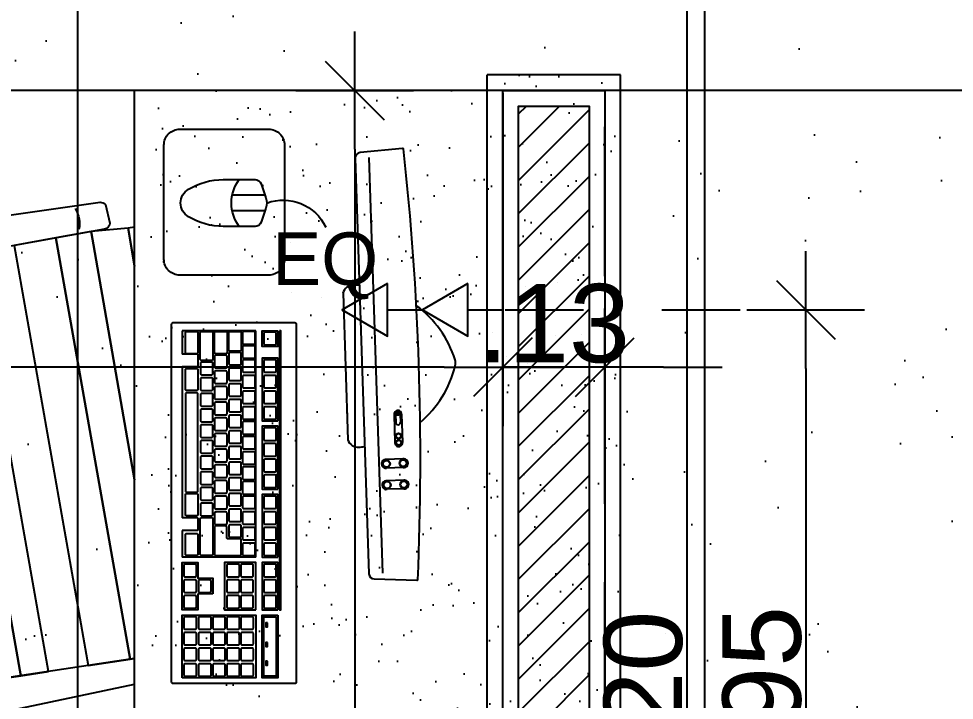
# Model space of a CAD drawing. Header units: millimetres. Extents: x 1974 to 2225, y 1614 to 1800.
# Drawn here: x 2037.635 to 2038.829, y 1627.431 to 1628.301 of the extents above; entities that cross this region are included whole.
import ezdxf
from ezdxf.enums import TextEntityAlignment as Align

# ---------------------------------------------------------------- set-up
doc = ezdxf.new("R2010")
doc.units = ezdxf.units.MM
doc.header["$LTSCALE"] = 0.03
doc.header["$PDMODE"] = 34
doc.linetypes.add('HIDDEN', pattern=[9.525, 6.35, -3.175])
for name, color, linetype in [('BANCADAS', 5, 'Continuous'), ('Construir Tijolos', 160, 'Continuous'), ('COTA', 250, 'Continuous'), ('COTA Pontos Elétricos', 250, 'Continuous'), ('Especificações', 3, 'Continuous'), ('Forro de Gesso', 3, 'Continuous'), ('Layout', 6, 'Continuous'), ('PL250', 250, 'Continuous'), ('PL251', 251, 'Continuous'), ('PL3', 3, 'Continuous'), ('PL5', 5, 'Continuous'), ('PL6', 6, 'Continuous'), ('Pontos Elétricos', 3, 'Continuous'), ('Projeção', 250, 'HIDDEN')]:
    doc.layers.add(name, color=color, linetype=linetype)
doc.styles.add('ARIAL', font='arial.ttf')
doc.styles.get("Standard").update_dxf_attribs({"font": 'arial.ttf'})
doc.dimstyles.new('TICK01', dxfattribs={"dimscale": 0, "dimtxt": 2, "dimasz": 1.5, "dimexe": 0.18, "dimexo": 0.06, "dimgap": 0.09, "dimtad": 1, "dimzin": 4, "dimdsep": 46, "dimtxsty": 'Standard', "dimblk": 'TICK1', "dimcen": 0.09, "dimclrd": 256, "dimclre": 256, "dimclrt": 4, "dimaunit": 1, "dimadec": 0, "dimazin": 0, "dimtfac": 1, "dimtix": 1, "dimtmove": 2, "dimatfit": 3, "dimldrblk": 'TICK1', "dimfxl": 1, "dimtolj": 1, "dimtzin": 12, "dimarcsym": 0})

# ---------------------------------------------------------------- blocks, each defined once
blk = doc.blocks.new('caeira cortada.02')
at = {"layer": 'Layout'}
for p, q in [((-0.0008, -0.0056), (0, 0)), ((0.5505, 0), (0.5493, -0.0085)), ((-0.0089, -0.0594), (-0.0008, -0.0056)), ((0.5493, -0.0085), (0.545, -0.0555)), ((0.545, -0.0555), (0.5369, -0.1004)), ((0.5369, -0.1004), (0.5273, -0.1539)), ((-0.0218, -0.1454), (-0.0165, -0.11)), ((-0.0259, -0.1725), (-0.0218, -0.1454)), ((-0.0295, -0.1965), (-0.0259, -0.1725)), ((0.5182, -0.2043), (0.5119, -0.2395)), ((0.5119, -0.2395), (0.507, -0.2665)), ((0.507, -0.2665), (0.5027, -0.2903))]:
    blk.add_line(p, q, dxfattribs=at)
at = {"layer": 'Layout', "color": 251}
for p, q in [((0.545, -0.0555), (0.2281, 0)), ((0.2281, 0), (0.545, -0.0555)), ((0.5008, 0), (0.5493, -0.0085)), ((0.5493, -0.0085), (0.5008, 0)), ((0.5369, -0.1004), (-0.0008, -0.0056)), ((-0.0008, -0.0056), (0.5369, -0.1004)), ((0.5273, -0.1539), (-0.0089, -0.0594)), ((-0.0165, -0.11), (0.5182, -0.2043)), ((0.5119, -0.2395), (-0.0218, -0.1454)), ((-0.0218, -0.1454), (0.5119, -0.2395)), ((0.507, -0.2665), (-0.0259, -0.1725)), ((-0.0259, -0.1725), (0.507, -0.2665)), ((0.5027, -0.2903), (-0.0295, -0.1965)), ((-0.0294, -0.1962), (0.5027, -0.2903)), ((0.4912, -0.3118), (-0.0263, -0.2206)), ((-0.0263, -0.2206), (0.4912, -0.3118)), ((0.4814, -0.3385), (-0.0218, -0.2498)), ((-0.0197, -0.2501), (0.4814, -0.3385)), ((0.4697, -0.3609), (-0.0239, -0.2739)), ((-0.02, -0.2746), (0.4658, -0.3603)), ((0.4613, -0.3854), (-0.0245, -0.2997)), ((-0.0186, -0.3008), (0.4554, -0.3844)), ((0.451, -0.4096), (-0.023, -0.326)), ((-0.0205, -0.3265), (0.4484, -0.4091)), ((0.4447, -0.4302), (-0.0242, -0.3475)), ((-0.0242, -0.3475), (0.4447, -0.4302)), ((-0.029, -0.3608), (0.4423, -0.4439)), ((0.4423, -0.4439), (-0.0266, -0.3612)), ((-0.0314, -0.3742), (0.4399, -0.4573)), ((0.4399, -0.4573), (-0.0314, -0.3742)), ((-0.0314, -0.3742), (0.4399, -0.4573)), ((0.4317, -0.477), (-0.0294, -0.3957)), ((0.4317, -0.477), (-0.0294, -0.3957))]:
    blk.add_line(p, q, dxfattribs=at)
at = {"layer": 'Layout', "color": 5}
for p, q in [((-0.0294, -0.3957), (-0.0324, -0.4131)), ((0.4317, -0.477), (-0.0294, -0.3957)), ((-0.0324, -0.4131), (0.4286, -0.4944)), ((0.4286, -0.4944), (0.4317, -0.477))]:
    blk.add_line(p, q, dxfattribs=at)
blk.add_lwpolyline([(0, 0), (-0.0326, -0.2177), (-0.0447, -0.2441), (-0.0747, -0.2388), (-0.0777, -0.2141), (-0.0327, 0)], dxfattribs=at)
blk.add_lwpolyline([(0.5011, -0.3406), (0.5311, -0.3459), (0.5424, -0.3238), (0.5824, -0.0441, 0.205362), (0.5797, -0.0372), (0.5558, -0.0316, 0.331039), (0.5481, -0.0383), (0.4988, -0.3117)], format="xyb", close=True, dxfattribs=at)
for points in [[(0.5745, -0.0761, 0.2105), (0.5475, -0.0712, -0.207409)], [(-0.0727, -0.2088, 0.419252), (-0.0364, -0.2163, -0.402201)], [(0.5395, -0.317, -0.419252), (0.5029, -0.3117, 0.402201)]]:
    blk.add_lwpolyline(points, format="xyb", dxfattribs=at)
for centre, radius, start, end in [((-0.0175, -0.2071), 0.0161, 137.615, 236.8985), ((-0.0143, -0.2337), 0.0178, 132.671, 244.8745), ((-0.0192, -0.2625), 0.0124, 92.6717, 247.3283), ((-0.018, -0.2879), 0.0135, 98.746, 241.254), ((0.4555, -0.279), 0.0485, 317.3867, 346.5341), ((-0.019, -0.3137), 0.0129, 87.7987, 252.2013), ((0.471, -0.3195), 0.0216, 298.7068, 20.8418), ((-0.0223, -0.337), 0.0107, 80, 260), ((0.4681, -0.3458), 0.0152, 275.9816, 28.8046), ((-0.0254, -0.3544), 0.00696, 80, 260), ((-0.0247, -0.3684), 0.00878, 119.2386, 220.7614), ((0.4635, -0.3728), 0.0128, 260, 80), ((-0.0092, -0.383), 0.0238, 158.3204, 212.3765), ((-0.0092, -0.383), 0.0238, 158.3204, 212.3765), ((0.4532, -0.397), 0.0128, 260, 80), ((0.4447, -0.4193), 0.0108, 270.1541, 69.8459), ((0.44, -0.4364), 0.00781, 286.9826, 53.0174), ((0.4381, -0.4501), 0.00745, 284.139, 55.861), ((0.4192, -0.4602), 0.0209, 306.5409, 8.0396), ((0.4192, -0.4602), 0.0209, 306.5409, 8.0396)]:
    blk.add_arc(centre, radius, start, end, dxfattribs=at)
blk = doc.blocks.new('TV DE PLASMA 29PL')
at = {"layer": 'PL250'}
for p, q in [((0.1413, 0.2032), (-0.1307, 0.2032)), ((0.3901, 0.1474), (-0.3795, 0.1474)), ((-0.2245, 0.1025), (-0.2245, 0.1335)), ((-0.2085, 0.1025), (-0.2085, 0.1335)), ((-0.1852, 0.1025), (-0.1852, 0.1335)), ((-0.1692, 0.1025), (-0.1692, 0.1335)), ((-0.0866, 0.1163), (-0.1388, 0.1163)), ((-0.0866, 0.1135), (-0.1016, 0.1135)), ((-0.0866, 0.1051), (-0.1016, 0.1051)), ((-0.0866, 0.1135), (-0.0866, 0.1051)), ((-0.0866, 0.1023), (-0.1388, 0.1023))]:
    blk.add_line(p, q, dxfattribs=at)
for centre, radius in [((-0.2165, 0.1335), 0.00673), ((-0.2165, 0.1335), 0.00623), ((-0.1772, 0.1335), 0.00673), ((-0.1772, 0.1335), 0.00623), ((-0.2165, 0.1025), 0.00673), ((-0.2165, 0.1025), 0.00623), ((-0.1772, 0.1025), 0.00673), ((-0.1772, 0.1025), 0.00623), ((-0.1388, 0.1093), 0.00498), ((-0.1388, 0.1093), 0.00448), ((-0.1265, 0.1093), 0.00498), ((-0.1265, 0.1093), 0.00448), ((-0.0866, 0.1093), 0.00162)]:
    blk.add_circle(centre, radius, dxfattribs=at)
for centre, radius, start, end in [((-0.1248, 0.1841), 0.02, 107.0959, 181.9473), ((0.1354, 0.1841), 0.02, 358.0527, 72.9041), ((0.0523, 0.1901), 0.1971, 181.9473, 185.1513), ((-0.0417, 0.1901), 0.1971, 354.8487, 358.0527), ((-0.2165, 0.1345), 0.00807, 352.6021, 187.3979), ((-0.1772, 0.1345), 0.00807, 352.6021, 187.3979), ((-0.1391, 0.1093), 0.00701, 87.5804, 272.4196), ((-0.1018, 0.1093), 0.00424, 87.5804, 272.4196), ((-0.0863, 0.1093), 0.00701, 267.5804, 92.4196), ((-0.0864, 0.1093), 0.00424, 267.5804, 92.4196), ((-0.2165, 0.1014), 0.00807, 172.6021, 7.3979), ((-0.1772, 0.1014), 0.00807, 172.6021, 7.3979), ((0.0523, 0.1901), 0.1971, 218.1188, 254.6284), ((-0.0417, 0.1901), 0.1971, 285.3716, 321.8812), ((0.0053, 0.0193), 0.02, 254.6284, 285.3716)]:
    blk.add_arc(centre, radius, start, end, dxfattribs=at)
at = {"layer": 'PL5'}
blk.add_lwpolyline([(0.4, 0.163, 0.395059), (0.3901, 0.1724), (-0.3795, 0.1724, 0.395059), (-0.3894, 0.163), (-0.3946, 0.0843, 0.255546), (-0.3938, 0.0825, 0.038223), (0.4044, 0.0825, 0.255546), (0.4052, 0.0843)], format="xyb", close=True, dxfattribs=at)
blk = doc.blocks.new('Teclado')
at = {"layer": 'PL250'}
blk.add_lwpolyline([(-0.23, 0.158), (-0.23, 0.002, 0.414214), (-0.228, 0), (0.228, 0, 0.414214), (0.23, 0.002), (0.23, 0.158, 0.414214), (0.228, 0.16), (-0.228, 0.16, 0.414214)], format="xyb", close=True, dxfattribs=at)
at = {"layer": 'PL251'}
for p, q in [((-0.22, 0.108), (-0.22, 0.0141)), ((0.069, 0.108), (-0.22, 0.108)), ((0.069, 0.108), (0.069, 0.0141)), ((0.098, 0.0494), (0.098, 0.0363)), ((0.116, 0.0532), (0.116, 0.034)), ((-0.19, 0.0341), (-0.19, 0.0141)), ((-0.19, 0.0341), (-0.174, 0.0341)), ((-0.174, 0.0341), (-0.174, 0.0141)), ((0.019, 0.0341), (0.019, 0.0141)), ((0.019, 0.0341), (0.035, 0.0341)), ((0.035, 0.0341), (0.035, 0.0141)), ((-0.22, 0.0141), (-0.19, 0.0141)), ((-0.174, 0.0141), (0.019, 0.0141)), ((0.035, 0.0141), (0.069, 0.0141))]:
    blk.add_line(p, q, dxfattribs=at)
for points in [[(-0.22, 0.138), (0.136, 0.138), (0.136, 0.14), (-0.22, 0.14)], [(-0.22, 0.136), (-0.2, 0.136), (-0.2, 0.116), (-0.22, 0.116)], [(-0.105, 0.136), (-0.185, 0.136), (-0.185, 0.116), (-0.105, 0.116)], [(-0.018, 0.136), (-0.098, 0.136), (-0.098, 0.116), (-0.018, 0.116)], [(0.069, 0.136), (-0.011, 0.136), (-0.011, 0.116), (0.069, 0.116)], [(0.136, 0.136), (0.076, 0.136), (0.076, 0.116), (0.136, 0.116)], [(0.143, 0.136), (0.223, 0.136), (0.223, 0.116), (0.143, 0.116)], [(0.145, 0.134), (0.221, 0.134), (0.221, 0.118), (0.145, 0.118)], [(0.1529, 0.1227), (0.1529, 0.1207), (0.1579, 0.1207), (0.1579, 0.1227)], [(0.1779, 0.1227), (0.1779, 0.1207), (0.1829, 0.1207), (0.1829, 0.1227)], [(0.2018, 0.1227), (0.2018, 0.1207), (0.2068, 0.1207), (0.2068, 0.1227)], [(0.136, 0.108), (0.076, 0.108), (0.076, 0.068), (0.136, 0.068)], [(0.223, 0.0141), (0.143, 0.0141), (0.143, 0.108), (0.223, 0.108)]]:
    blk.add_lwpolyline(points, close=True, dxfattribs=at)
for points in [[(-0.202, 0.1325, 0.414214), (-0.2035, 0.134), (-0.2165, 0.134, 0.414214), (-0.218, 0.1325), (-0.218, 0.1195, 0.414214), (-0.2165, 0.118), (-0.2035, 0.118, 0.414214), (-0.202, 0.1195)], [(-0.167, 0.1325, 0.414214), (-0.1685, 0.134), (-0.1815, 0.134, 0.414214), (-0.183, 0.1325), (-0.183, 0.1195, 0.414214), (-0.1815, 0.118), (-0.1685, 0.118, 0.414214), (-0.167, 0.1195)], [(-0.147, 0.1325, 0.414214), (-0.1485, 0.134), (-0.1615, 0.134, 0.414214), (-0.163, 0.1325), (-0.163, 0.1195, 0.414214), (-0.1615, 0.118), (-0.1485, 0.118, 0.414214), (-0.147, 0.1195)], [(-0.127, 0.1325, 0.414214), (-0.1285, 0.134), (-0.1415, 0.134, 0.414214), (-0.143, 0.1325), (-0.143, 0.1195, 0.414214), (-0.1415, 0.118), (-0.1285, 0.118, 0.414214), (-0.127, 0.1195)], [(-0.107, 0.1325, 0.414214), (-0.1085, 0.134), (-0.1215, 0.134, 0.414214), (-0.123, 0.1325), (-0.123, 0.1195, 0.414214), (-0.1215, 0.118), (-0.1085, 0.118, 0.414214), (-0.107, 0.1195)], [(-0.0799, 0.1325, 0.414214), (-0.0814, 0.134), (-0.0944, 0.134, 0.414214), (-0.0959, 0.1325), (-0.0959, 0.1195, 0.414214), (-0.0944, 0.118), (-0.0814, 0.118, 0.414214), (-0.0799, 0.1195)], [(-0.0599, 0.1325, 0.414214), (-0.0614, 0.134), (-0.0744, 0.134, 0.414214), (-0.0759, 0.1325), (-0.0759, 0.1195, 0.414214), (-0.0744, 0.118), (-0.0614, 0.118, 0.414214), (-0.0599, 0.1195)], [(-0.0399, 0.1325, 0.414214), (-0.0414, 0.134), (-0.0544, 0.134, 0.414214), (-0.0559, 0.1325), (-0.0559, 0.1195, 0.414214), (-0.0544, 0.118), (-0.0414, 0.118, 0.414214), (-0.0399, 0.1195)], [(-0.0199, 0.1325, 0.414214), (-0.0214, 0.134), (-0.0344, 0.134, 0.414214), (-0.0359, 0.1325), (-0.0359, 0.1195, 0.414214), (-0.0344, 0.118), (-0.0214, 0.118, 0.414214), (-0.0199, 0.1195)], [(0.007, 0.1325, 0.414214), (0.0055, 0.134), (-0.0075, 0.134, 0.414214), (-0.009, 0.1325), (-0.009, 0.1195, 0.414214), (-0.0075, 0.118), (0.0055, 0.118, 0.414214), (0.007, 0.1195)], [(0.027, 0.1325, 0.414214), (0.0255, 0.134), (0.0125, 0.134, 0.414214), (0.011, 0.1325), (0.011, 0.1195, 0.414214), (0.0125, 0.118), (0.0255, 0.118, 0.414214), (0.027, 0.1195)], [(0.047, 0.1325, 0.414214), (0.0455, 0.134), (0.0325, 0.134, 0.414214), (0.031, 0.1325), (0.031, 0.1195, 0.414214), (0.0325, 0.118), (0.0455, 0.118, 0.414214), (0.047, 0.1195)], [(0.067, 0.1325, 0.414214), (0.0655, 0.134), (0.0525, 0.134, 0.414214), (0.051, 0.1325), (0.051, 0.1195, 0.414214), (0.0525, 0.118), (0.0655, 0.118, 0.414214), (0.067, 0.1195)], [(0.094, 0.1325, 0.414214), (0.0925, 0.134), (0.0795, 0.134, 0.414214), (0.078, 0.1325), (0.078, 0.1195, 0.414214), (0.0795, 0.118), (0.0925, 0.118, 0.414214), (0.094, 0.1195)], [(0.114, 0.1325, 0.414214), (0.1125, 0.134), (0.0995, 0.134, 0.414214), (0.098, 0.1325), (0.098, 0.1195, 0.414214), (0.0995, 0.118), (0.1125, 0.118, 0.414214), (0.114, 0.1195)], [(0.134, 0.1325, 0.414214), (0.1325, 0.134), (0.1195, 0.134, 0.414214), (0.118, 0.1325), (0.118, 0.1195, 0.414214), (0.1195, 0.118), (0.1325, 0.118, 0.414214), (0.134, 0.1195)], [(-0.2029, 0.1055, 0.414214), (-0.2044, 0.107), (-0.2174, 0.107, 0.414214), (-0.2189, 0.1055), (-0.2189, 0.0925, 0.414214), (-0.2174, 0.091), (-0.2044, 0.091, 0.414214), (-0.2029, 0.0925)], [(-0.1848, 0.1055, 0.414214), (-0.1863, 0.107), (-0.1993, 0.107, 0.414214), (-0.2008, 0.1055), (-0.2008, 0.0925, 0.414214), (-0.1993, 0.091), (-0.1863, 0.091, 0.414214), (-0.1848, 0.0925)], [(-0.167, 0.1055, 0.414214), (-0.1685, 0.107), (-0.1815, 0.107, 0.414214), (-0.183, 0.1055), (-0.183, 0.0925, 0.414214), (-0.1815, 0.091), (-0.1685, 0.091, 0.414214), (-0.167, 0.0925)], [(-0.147, 0.1055, 0.414214), (-0.1485, 0.107), (-0.1615, 0.107, 0.414214), (-0.163, 0.1055), (-0.163, 0.0925, 0.414214), (-0.1615, 0.091), (-0.1485, 0.091, 0.414214), (-0.147, 0.0925)], [(-0.127, 0.1055, 0.414214), (-0.1285, 0.107), (-0.1415, 0.107, 0.414214), (-0.143, 0.1055), (-0.143, 0.0925, 0.414214), (-0.1415, 0.091), (-0.1285, 0.091, 0.414214), (-0.127, 0.0925)], [(-0.107, 0.1055, 0.414214), (-0.1085, 0.107), (-0.1215, 0.107, 0.414214), (-0.123, 0.1055), (-0.123, 0.0925, 0.414214), (-0.1215, 0.091), (-0.1085, 0.091, 0.414214), (-0.107, 0.0925)], [(-0.0881, 0.1055, 0.414214), (-0.0896, 0.107), (-0.1026, 0.107, 0.414214), (-0.1041, 0.1055), (-0.1041, 0.0925, 0.414214), (-0.1026, 0.091), (-0.0896, 0.091, 0.414214), (-0.0881, 0.0925)], [(-0.0692, 0.1055, 0.414214), (-0.0707, 0.107), (-0.0837, 0.107, 0.414214), (-0.0852, 0.1055), (-0.0852, 0.0925, 0.414214), (-0.0837, 0.091), (-0.0707, 0.091, 0.414214), (-0.0692, 0.0925)], [(-0.0496, 0.1055, 0.414214), (-0.0511, 0.107), (-0.0641, 0.107, 0.414214), (-0.0656, 0.1055), (-0.0656, 0.0925, 0.414214), (-0.0641, 0.091), (-0.0511, 0.091, 0.414214), (-0.0496, 0.0925)], [(-0.0303, 0.1055, 0.414214), (-0.0318, 0.107), (-0.0448, 0.107, 0.414214), (-0.0463, 0.1055), (-0.0463, 0.0925, 0.414214), (-0.0448, 0.091), (-0.0318, 0.091, 0.414214), (-0.0303, 0.0925)], [(-0.0114, 0.1055, 0.414214), (-0.0129, 0.107), (-0.0259, 0.107, 0.414214), (-0.0274, 0.1055), (-0.0274, 0.0925, 0.414214), (-0.0259, 0.091), (-0.0129, 0.091, 0.414214), (-0.0114, 0.0925)], [(0.007, 0.1055, 0.414214), (0.0055, 0.107), (-0.0075, 0.107, 0.414214), (-0.009, 0.1055), (-0.009, 0.0925, 0.414214), (-0.0075, 0.091), (0.0055, 0.091, 0.414214), (0.007, 0.0925)], [(0.027, 0.1055, 0.414214), (0.0255, 0.107), (0.0125, 0.107, 0.414214), (0.011, 0.1055), (0.011, 0.0925, 0.414214), (0.0125, 0.091), (0.0255, 0.091, 0.414214), (0.027, 0.0925)], [(0.047, 0.1055, 0.414214), (0.0455, 0.107), (0.0325, 0.107, 0.414214), (0.031, 0.1055), (0.031, 0.0925, 0.414214), (0.0325, 0.091), (0.0455, 0.091, 0.414214), (0.047, 0.0925)], [(0.067, 0.1055, 0.414214), (0.0655, 0.107), (0.0525, 0.107, 0.414214), (0.051, 0.1055), (0.051, 0.0925, 0.414214), (0.0525, 0.091), (0.0655, 0.091, 0.414214), (0.067, 0.0925)], [(0.094, 0.1032, 0.414214), (0.0925, 0.1047), (0.0795, 0.1047, 0.414214), (0.078, 0.1032), (0.078, 0.0902, 0.414214), (0.0795, 0.0887), (0.0925, 0.0887, 0.414214), (0.094, 0.0902)], [(0.114, 0.1032, 0.414214), (0.1125, 0.1047), (0.0995, 0.1047, 0.414214), (0.098, 0.1032), (0.098, 0.0902, 0.414214), (0.0995, 0.0887), (0.1125, 0.0887, 0.414214), (0.114, 0.0902)], [(0.134, 0.1032, 0.414214), (0.1325, 0.1047), (0.1195, 0.1047, 0.414214), (0.118, 0.1032), (0.118, 0.0902, 0.414214), (0.1195, 0.0887), (0.1325, 0.0887, 0.414214), (0.134, 0.0902)], [(0.161, 0.1033, 0.414214), (0.1595, 0.1048), (0.1465, 0.1048, 0.414214), (0.145, 0.1033), (0.145, 0.0903, 0.414214), (0.1465, 0.0888), (0.1595, 0.0888, 0.414214), (0.161, 0.0903)], [(0.181, 0.1033, 0.414214), (0.1795, 0.1048), (0.1665, 0.1048, 0.414214), (0.165, 0.1033), (0.165, 0.0903, 0.414214), (0.1665, 0.0888), (0.1795, 0.0888, 0.414214), (0.181, 0.0903)], [(0.201, 0.1033, 0.414214), (0.1995, 0.1048), (0.1865, 0.1048, 0.414214), (0.185, 0.1033), (0.185, 0.0903, 0.414214), (0.1865, 0.0888), (0.1995, 0.0888, 0.414214), (0.201, 0.0903)], [(0.221, 0.1033, 0.414214), (0.2195, 0.1048), (0.2065, 0.1048, 0.414214), (0.205, 0.1033), (0.205, 0.0903, 0.414214), (0.2065, 0.0888), (0.2195, 0.0888, 0.414214), (0.221, 0.0903)], [(-0.2175, 0.0894), (-0.1955, 0.0894, -0.414214), (-0.194, 0.0879), (-0.194, 0.0748, -0.414214), (-0.1955, 0.0733), (-0.2175, 0.0733, -0.414214), (-0.219, 0.0748), (-0.219, 0.0879, -0.414214)], [(-0.1764, 0.0878, 0.414214), (-0.1779, 0.0893), (-0.1909, 0.0893, 0.414214), (-0.1924, 0.0878), (-0.1924, 0.0748, 0.414214), (-0.1909, 0.0733), (-0.1779, 0.0733, 0.414214), (-0.1764, 0.0748)], [(-0.1564, 0.0878, 0.414214), (-0.1579, 0.0893), (-0.1709, 0.0893, 0.414214), (-0.1724, 0.0878), (-0.1724, 0.0748, 0.414214), (-0.1709, 0.0733), (-0.1579, 0.0733, 0.414214), (-0.1564, 0.0748)], [(-0.1364, 0.0878, 0.414214), (-0.1379, 0.0893), (-0.1509, 0.0893, 0.414214), (-0.1524, 0.0878), (-0.1524, 0.0748, 0.414214), (-0.1509, 0.0733), (-0.1379, 0.0733, 0.414214), (-0.1364, 0.0748)], [(-0.1164, 0.0878, 0.414214), (-0.1179, 0.0893), (-0.1309, 0.0893, 0.414214), (-0.1324, 0.0878), (-0.1324, 0.0748, 0.414214), (-0.1309, 0.0733), (-0.1179, 0.0733, 0.414214), (-0.1164, 0.0748)], [(-0.0964, 0.0878, 0.414214), (-0.0979, 0.0893), (-0.1109, 0.0893, 0.414214), (-0.1124, 0.0878), (-0.1124, 0.0748, 0.414214), (-0.1109, 0.0733), (-0.0979, 0.0733, 0.414214), (-0.0964, 0.0748)], [(-0.0764, 0.0878, 0.414214), (-0.0779, 0.0893), (-0.0909, 0.0893, 0.414214), (-0.0924, 0.0878), (-0.0924, 0.0748, 0.414214), (-0.0909, 0.0733), (-0.0779, 0.0733, 0.414214), (-0.0764, 0.0748)], [(-0.0564, 0.0878, 0.414214), (-0.0579, 0.0893), (-0.0709, 0.0893, 0.414214), (-0.0724, 0.0878), (-0.0724, 0.0748, 0.414214), (-0.0709, 0.0733), (-0.0579, 0.0733, 0.414214), (-0.0564, 0.0748)], [(-0.0364, 0.0878, 0.414214), (-0.0379, 0.0893), (-0.0509, 0.0893, 0.414214), (-0.0524, 0.0878), (-0.0524, 0.0748, 0.414214), (-0.0509, 0.0733), (-0.0379, 0.0733, 0.414214), (-0.0364, 0.0748)], [(-0.0164, 0.0878, 0.414214), (-0.0179, 0.0893), (-0.0309, 0.0893, 0.414214), (-0.0324, 0.0878), (-0.0324, 0.0748, 0.414214), (-0.0309, 0.0733), (-0.0179, 0.0733, 0.414214), (-0.0164, 0.0748)], [(0.0036, 0.0878, 0.414214), (0.0021, 0.0893), (-0.0109, 0.0893, 0.414214), (-0.0124, 0.0878), (-0.0124, 0.0748, 0.414214), (-0.0109, 0.0733), (0.0021, 0.0733, 0.414214), (0.0036, 0.0748)], [(0.0236, 0.0878, 0.414214), (0.0221, 0.0893), (0.0091, 0.0893, 0.414214), (0.0076, 0.0878), (0.0076, 0.0748, 0.414214), (0.0091, 0.0733), (0.0221, 0.0733, 0.414214), (0.0236, 0.0748)], [(0.0436, 0.0878, 0.414214), (0.0421, 0.0893), (0.0291, 0.0893, 0.414214), (0.0276, 0.0878), (0.0276, 0.0748, 0.414214), (0.0291, 0.0733), (0.0421, 0.0733, 0.414214), (0.0436, 0.0748)], [(0.0306, 0.0552), (0.0655, 0.0552, 0.414214), (0.067, 0.0567), (0.067, 0.0878, 0.414214), (0.0655, 0.0893), (0.047, 0.0893, 0.414214), (0.0455, 0.0878), (0.0455, 0.0723, -0.414214), (0.044, 0.0708), (0.0306, 0.0708, 0.414214), (0.0291, 0.0693), (0.0291, 0.0567, 0.414214)], [(0.094, 0.0855, 0.414214), (0.0925, 0.087), (0.0795, 0.087, 0.414214), (0.078, 0.0855), (0.078, 0.0725, 0.414214), (0.0795, 0.071), (0.0925, 0.071, 0.414214), (0.094, 0.0725)], [(0.114, 0.0855, 0.414214), (0.1125, 0.087), (0.0995, 0.087, 0.414214), (0.098, 0.0855), (0.098, 0.0725, 0.414214), (0.0995, 0.071), (0.1125, 0.071, 0.414214), (0.114, 0.0725)], [(0.134, 0.0855, 0.414214), (0.1325, 0.087), (0.1195, 0.087, 0.414214), (0.118, 0.0855), (0.118, 0.0725, 0.414214), (0.1195, 0.071), (0.1325, 0.071, 0.414214), (0.134, 0.0725)], [(0.161, 0.0856, 0.414214), (0.1595, 0.0871), (0.1465, 0.0871, 0.414214), (0.145, 0.0856), (0.145, 0.0726, 0.414214), (0.1465, 0.0711), (0.1595, 0.0711, 0.414214), (0.161, 0.0726)], [(0.181, 0.0856, 0.414214), (0.1795, 0.0871), (0.1665, 0.0871, 0.414214), (0.165, 0.0856), (0.165, 0.0726, 0.414214), (0.1665, 0.0711), (0.1795, 0.0711, 0.414214), (0.181, 0.0726)], [(0.201, 0.0856, 0.414214), (0.1995, 0.0871), (0.1865, 0.0871, 0.414214), (0.185, 0.0856), (0.185, 0.0726, 0.414214), (0.1865, 0.0711), (0.1995, 0.0711, 0.414214), (0.201, 0.0726)], [(0.221, 0.0856, 0.414214), (0.2195, 0.0871), (0.2065, 0.0871, 0.414214), (0.205, 0.0856), (0.205, 0.0726, 0.414214), (0.2065, 0.0711), (0.2195, 0.0711, 0.414214), (0.221, 0.0726)], [(-0.219, 0.0567), (-0.219, 0.0698, -0.414214), (-0.2175, 0.0713), (-0.1922, 0.0713, -0.414214), (-0.1907, 0.0698), (-0.1907, 0.0567, -0.414214), (-0.1922, 0.0552), (-0.2175, 0.0552, -0.414214)], [(-0.1727, 0.0697, 0.414214), (-0.1742, 0.0712), (-0.1872, 0.0712, 0.414214), (-0.1887, 0.0697), (-0.1887, 0.0567, 0.414214), (-0.1872, 0.0552), (-0.1742, 0.0552, 0.414214), (-0.1727, 0.0567)], [(-0.1527, 0.0697, 0.414214), (-0.1542, 0.0712), (-0.1672, 0.0712, 0.414214), (-0.1687, 0.0697), (-0.1687, 0.0567, 0.414214), (-0.1672, 0.0552), (-0.1542, 0.0552, 0.414214), (-0.1527, 0.0567)], [(-0.1327, 0.0697, 0.414214), (-0.1342, 0.0712), (-0.1472, 0.0712, 0.414214), (-0.1487, 0.0697), (-0.1487, 0.0567, 0.414214), (-0.1472, 0.0552), (-0.1342, 0.0552, 0.414214), (-0.1327, 0.0567)], [(-0.1127, 0.0697, 0.414214), (-0.1142, 0.0712), (-0.1272, 0.0712, 0.414214), (-0.1287, 0.0697), (-0.1287, 0.0567, 0.414214), (-0.1272, 0.0552), (-0.1142, 0.0552, 0.414214), (-0.1127, 0.0567)], [(-0.0927, 0.0697, 0.414214), (-0.0942, 0.0712), (-0.1072, 0.0712, 0.414214), (-0.1087, 0.0697), (-0.1087, 0.0567, 0.414214), (-0.1072, 0.0552), (-0.0942, 0.0552, 0.414214), (-0.0927, 0.0567)], [(-0.0727, 0.0697, 0.414214), (-0.0742, 0.0712), (-0.0872, 0.0712, 0.414214), (-0.0887, 0.0697), (-0.0887, 0.0567, 0.414214), (-0.0872, 0.0552), (-0.0742, 0.0552, 0.414214), (-0.0727, 0.0567)], [(-0.0527, 0.0697, 0.414214), (-0.0542, 0.0712), (-0.0672, 0.0712, 0.414214), (-0.0687, 0.0697), (-0.0687, 0.0567, 0.414214), (-0.0672, 0.0552), (-0.0542, 0.0552, 0.414214), (-0.0527, 0.0567)], [(-0.0327, 0.0697, 0.414214), (-0.0342, 0.0712), (-0.0472, 0.0712, 0.414214), (-0.0487, 0.0697), (-0.0487, 0.0567, 0.414214), (-0.0472, 0.0552), (-0.0342, 0.0552, 0.414214), (-0.0327, 0.0567)], [(-0.0127, 0.0697, 0.414214), (-0.0142, 0.0712), (-0.0272, 0.0712, 0.414214), (-0.0287, 0.0697), (-0.0287, 0.0567, 0.414214), (-0.0272, 0.0552), (-0.0142, 0.0552, 0.414214), (-0.0127, 0.0567)], [(0.0073, 0.0697, 0.414214), (0.0058, 0.0712), (-0.0072, 0.0712, 0.414214), (-0.0087, 0.0697), (-0.0087, 0.0567, 0.414214), (-0.0072, 0.0552), (0.0058, 0.0552, 0.414214), (0.0073, 0.0567)], [(0.0273, 0.0697, 0.414214), (0.0258, 0.0712), (0.0128, 0.0712, 0.414214), (0.0113, 0.0697), (0.0113, 0.0567, 0.414214), (0.0128, 0.0552), (0.0258, 0.0552, 0.414214), (0.0273, 0.0567)], [(0.161, 0.0674, 0.414214), (0.1595, 0.0689), (0.1465, 0.0689, 0.414214), (0.145, 0.0674), (0.145, 0.0544, 0.414214), (0.1465, 0.0529), (0.1595, 0.0529, 0.414214), (0.161, 0.0544)], [(0.181, 0.0674, 0.414214), (0.1795, 0.0689), (0.1665, 0.0689, 0.414214), (0.165, 0.0674), (0.165, 0.0544, 0.414214), (0.1665, 0.0529), (0.1795, 0.0529, 0.414214), (0.181, 0.0544)], [(0.201, 0.0674, 0.414214), (0.1995, 0.0689), (0.1865, 0.0689, 0.414214), (0.185, 0.0674), (0.185, 0.0544, 0.414214), (0.1865, 0.0529), (0.1995, 0.0529, 0.414214), (0.201, 0.0544)], [(0.221, 0.0674, 0.414214), (0.2195, 0.0689), (0.2065, 0.0689, 0.414214), (0.205, 0.0674), (0.205, 0.0544, 0.414214), (0.2065, 0.0529), (0.2195, 0.0529, 0.414214), (0.221, 0.0544)], [(-0.219, 0.0386), (-0.219, 0.0517, -0.414214), (-0.2175, 0.0532), (-0.1834, 0.0532, -0.414214), (-0.1819, 0.0517), (-0.1819, 0.0386, -0.414214), (-0.1834, 0.0371), (-0.2175, 0.0371, -0.414214)], [(-0.1639, 0.0517, 0.414214), (-0.1654, 0.0532), (-0.1784, 0.0532, 0.414214), (-0.1799, 0.0517), (-0.1799, 0.0387, 0.414214), (-0.1784, 0.0372), (-0.1654, 0.0372, 0.414214), (-0.1639, 0.0387)], [(-0.1439, 0.0517, 0.414214), (-0.1454, 0.0532), (-0.1584, 0.0532, 0.414214), (-0.1599, 0.0517), (-0.1599, 0.0387, 0.414214), (-0.1584, 0.0372), (-0.1454, 0.0372, 0.414214), (-0.1439, 0.0387)], [(-0.1239, 0.0517, 0.414214), (-0.1254, 0.0532), (-0.1384, 0.0532, 0.414214), (-0.1399, 0.0517), (-0.1399, 0.0387, 0.414214), (-0.1384, 0.0372), (-0.1254, 0.0372, 0.414214), (-0.1239, 0.0387)], [(-0.1039, 0.0517, 0.414214), (-0.1054, 0.0532), (-0.1184, 0.0532, 0.414214), (-0.1199, 0.0517), (-0.1199, 0.0387, 0.414214), (-0.1184, 0.0372), (-0.1054, 0.0372, 0.414214), (-0.1039, 0.0387)], [(-0.0839, 0.0517, 0.414214), (-0.0854, 0.0532), (-0.0984, 0.0532, 0.414214), (-0.0999, 0.0517), (-0.0999, 0.0387, 0.414214), (-0.0984, 0.0372), (-0.0854, 0.0372, 0.414214), (-0.0839, 0.0387)], [(-0.0639, 0.0517, 0.414214), (-0.0654, 0.0532), (-0.0784, 0.0532, 0.414214), (-0.0799, 0.0517), (-0.0799, 0.0387, 0.414214), (-0.0784, 0.0372), (-0.0654, 0.0372, 0.414214), (-0.0639, 0.0387)], [(-0.0439, 0.0517, 0.414214), (-0.0454, 0.0532), (-0.0584, 0.0532, 0.414214), (-0.0599, 0.0517), (-0.0599, 0.0387, 0.414214), (-0.0584, 0.0372), (-0.0454, 0.0372, 0.414214), (-0.0439, 0.0387)], [(-0.0239, 0.0517, 0.414214), (-0.0254, 0.0532), (-0.0384, 0.0532, 0.414214), (-0.0399, 0.0517), (-0.0399, 0.0387, 0.414214), (-0.0384, 0.0372), (-0.0254, 0.0372, 0.414214), (-0.0239, 0.0387)], [(-0.0039, 0.0517, 0.414214), (-0.0054, 0.0532), (-0.0184, 0.0532, 0.414214), (-0.0199, 0.0517), (-0.0199, 0.0387, 0.414214), (-0.0184, 0.0372), (-0.0054, 0.0372, 0.414214), (-0.0039, 0.0387)], [(0.0161, 0.0517, 0.414214), (0.0146, 0.0532), (0.0016, 0.0532, 0.414214), (0.0001, 0.0517), (0.0001, 0.0387, 0.414214), (0.0016, 0.0372), (0.0146, 0.0372, 0.414214), (0.0161, 0.0387)], [(0.0185, 0.0517, -0.414214), (0.02, 0.0532), (0.0655, 0.0532, -0.414214), (0.067, 0.0517), (0.067, 0.0386, -0.414214), (0.0655, 0.0371), (0.02, 0.0371, -0.414214), (0.0185, 0.0386)], [(0.114, 0.0493, 0.414214), (0.1125, 0.0508), (0.0995, 0.0508, 0.414214), (0.098, 0.0493), (0.098, 0.0363, 0.414214), (0.0995, 0.0348), (0.1125, 0.0348, 0.414214), (0.114, 0.0363)], [(0.161, 0.0494, 0.414214), (0.1595, 0.0509), (0.1465, 0.0509, 0.414214), (0.145, 0.0494), (0.145, 0.0364, 0.414214), (0.1465, 0.0349), (0.1595, 0.0349, 0.414214), (0.161, 0.0364)], [(0.181, 0.0494, 0.414214), (0.1795, 0.0509), (0.1665, 0.0509, 0.414214), (0.165, 0.0494), (0.165, 0.0364, 0.414214), (0.1665, 0.0349), (0.1795, 0.0349, 0.414214), (0.181, 0.0364)], [(0.201, 0.0494, 0.414214), (0.1995, 0.0509), (0.1865, 0.0509, 0.414214), (0.185, 0.0494), (0.185, 0.0364, 0.414214), (0.1865, 0.0349), (0.1995, 0.0349, 0.414214), (0.201, 0.0364)], [(0.221, 0.0494, 0.414214), (0.2195, 0.0509), (0.2065, 0.0509, 0.414214), (0.205, 0.0494), (0.205, 0.0364, 0.414214), (0.2065, 0.0349), (0.2195, 0.0349, 0.414214), (0.221, 0.0364)], [(-0.2175, 0.0341), (-0.1922, 0.0341, -0.414214), (-0.1907, 0.0326), (-0.1907, 0.0195, -0.414214), (-0.1922, 0.018), (-0.2175, 0.018, -0.414214), (-0.219, 0.0195), (-0.219, 0.0326, -0.414214)], [(-0.1437, 0.0195, -0.414214), (-0.1452, 0.018), (-0.1705, 0.018, -0.414214), (-0.172, 0.0195), (-0.172, 0.0326, -0.414214), (-0.1705, 0.0341), (-0.1452, 0.0341, -0.414214), (-0.1437, 0.0326)], [(-0.0141, 0.0195), (-0.0141, 0.0326, 0.414214), (-0.0156, 0.0341), (-0.1394, 0.0341, 0.414214), (-0.1409, 0.0326), (-0.1409, 0.0195, 0.414214), (-0.1394, 0.018), (-0.0156, 0.018, 0.414214)], [(-0.0106, 0.0341), (0.0146, 0.0341, -0.414214), (0.0161, 0.0326), (0.0161, 0.0195, -0.414214), (0.0146, 0.018), (-0.0106, 0.018, -0.414214), (-0.0121, 0.0195), (-0.0121, 0.0326, -0.414214)], [(0.0402, 0.0341), (0.0655, 0.0341, -0.414214), (0.067, 0.0326), (0.067, 0.0195, -0.414214), (0.0655, 0.018), (0.0402, 0.018, -0.414214), (0.0387, 0.0195), (0.0387, 0.0326, -0.414214)], [(0.094, 0.0306, 0.414214), (0.0925, 0.0321), (0.0795, 0.0321, 0.414214), (0.078, 0.0306), (0.078, 0.0176, 0.414214), (0.0795, 0.0161), (0.0925, 0.0161, 0.414214), (0.094, 0.0176)], [(0.114, 0.0306, 0.414214), (0.1125, 0.0321), (0.0995, 0.0321, 0.414214), (0.098, 0.0306), (0.098, 0.0176, 0.414214), (0.0995, 0.0161), (0.1125, 0.0161, 0.414214), (0.114, 0.0176)], [(0.134, 0.0306, 0.414214), (0.1325, 0.0321), (0.1195, 0.0321, 0.414214), (0.118, 0.0306), (0.118, 0.0176, 0.414214), (0.1195, 0.0161), (0.1325, 0.0161, 0.414214), (0.134, 0.0176)], [(0.161, 0.0307, 0.414214), (0.1595, 0.0322), (0.1465, 0.0322, 0.414214), (0.145, 0.0307), (0.145, 0.0177, 0.414214), (0.1465, 0.0162), (0.1595, 0.0162, 0.414214), (0.161, 0.0177)], [(0.181, 0.0307, 0.414214), (0.1795, 0.0322), (0.1665, 0.0322, 0.414214), (0.165, 0.0307), (0.165, 0.0177, 0.414214), (0.1665, 0.0162), (0.1795, 0.0162, 0.414214), (0.181, 0.0177)], [(0.201, 0.0307, 0.414214), (0.1995, 0.0322), (0.1865, 0.0322, 0.414214), (0.185, 0.0307), (0.185, 0.0177, 0.414214), (0.1865, 0.0162), (0.1995, 0.0162, 0.414214), (0.201, 0.0177)], [(0.221, 0.0307, 0.414214), (0.2195, 0.0322), (0.2065, 0.0322, 0.414214), (0.205, 0.0307), (0.205, 0.0177, 0.414214), (0.2065, 0.0162), (0.2195, 0.0162, 0.414214), (0.221, 0.0177)]]:
    blk.add_lwpolyline(points, format="xyb", close=True, dxfattribs=at)
blk.add_lwpolyline([(0.116, 0.034), (0.136, 0.034), (0.136, 0.0141), (0.076, 0.0141), (0.076, 0.034), (0.096, 0.034), (0.096, 0.0532), (0.116, 0.0532)], dxfattribs=at)
blk = doc.blocks.new('Mouse')
at = {"layer": 'PL250'}
for p, q in [((-0.0111, 0.1289), (-0.0111, 0.0872)), ((0.0089, 0.1289), (0.0089, 0.0872))]:
    blk.add_line(p, q, dxfattribs=at)
blk.add_lwpolyline([(0.0931, 0.1336, 0.414214), (0.0729, 0.1539), (-0.0729, 0.1539, 0.414214), (-0.0932, 0.1336), (-0.0932, 0.0203, 0.414214), (-0.0729, 0), (0.0729, 0, 0.414214), (0.0931, 0.0203)], format="xyb", close=True, dxfattribs=at)
for centre, radius, start, end in [((-0.057, 0.1522), 0.0597, 339.4175, 65.2103), ((-0.0011, 0.1371), 0.0509, 233.9012, 306.0988)]:
    blk.add_arc(centre, radius, start, end, dxfattribs=at)
at = {"layer": 'PL6'}
blk.add_lwpolyline([(0.0289, 0.1162, 0.320037), (0.0234, 0.1239), (0.0056, 0.1301, 0.167465), (-0.0077, 0.1301), (-0.0256, 0.1239, 0.320037), (-0.0311, 0.1162), (-0.0311, 0.0757, 0.131312), (-0.0186, 0.0312, 0.570686), (0.0165, 0.0312, 0.131312), (0.0289, 0.0757)], format="xyb", close=True, dxfattribs=at)
blk = doc.blocks.new('TICK1')
for p, q in [((0, 1), (0, -1)), ((0.5, 0.5), (-0.5, -0.5)), ((-1, 0), (1, 0))]:
    blk.add_line(p, q)
blk = doc.blocks.new('*D287')
at = {"layer": 'COTA', "linetype": 'HIDDEN', "lineweight": -2, "transparency": 16777216}
for p, q in [((2038.1301, 1629.0094), (2035.5363, 1629.0094)), ((2036.4801, 1627.7194), (2035.5363, 1627.7194))]:
    blk.add_line(p, q, dxfattribs=at)
at = {"layer": 'COTA', "lineweight": -2, "transparency": 16777216}
blk.add_line((2035.5453, 1628.9344), (2035.5453, 1627.7944), dxfattribs=at)
at = {"layer": 'DEFPOINTS', "color": 0, "transparency": 16777216}
for p in [(2038.1331, 1629.0094), (2035.5453, 1627.7194), (2036.4831, 1627.7194)]:
    blk.add_point(p, dxfattribs=at)
at = {"layer": 'COTA', "lineweight": -2, "transparency": 16777216, "xscale": 0.07499999993790162, "yscale": 0.07499999993790162, "zscale": 0.07499999993790162}
for p, rotation in [((2035.5453, 1629.0094), 90), ((2035.5453, 1627.7194), 270)]:
    blk.add_blockref('TICK1', p, dxfattribs=dict(at, rotation=rotation))
at = {"layer": 'COTA', "color": 4, "transparency": 16777216, "insert": (2035.4897, 1628.3644), "char_height": 0.1, "attachment_point": 5, "rotation": 90}
blk.add_mtext('\\A1;1.29', dxfattribs=at)
blk = doc.blocks.new('*D313')
at = {"layer": 'COTA', "linetype": 'HIDDEN', "lineweight": -2, "transparency": 16777216}
for p, q in [((2039.3301, 1629.0094), (2038.479, 1629.0094)), ((2038.4361, 1625.8094), (2038.497, 1625.8094))]:
    blk.add_line(p, q, dxfattribs=at)
at = {"layer": 'COTA', "lineweight": -2, "transparency": 16777216}
blk.add_line((2038.488, 1628.9344), (2038.488, 1625.8844), dxfattribs=at)
at = {"layer": 'DEFPOINTS', "color": 0, "transparency": 16777216}
for p in [(2039.3331, 1629.0094), (2038.4331, 1625.8094), (2038.488, 1625.8094)]:
    blk.add_point(p, dxfattribs=at)
at = {"layer": 'COTA', "lineweight": -2, "transparency": 16777216, "xscale": 0.07499999993790162, "yscale": 0.07499999993790162, "zscale": 0.07499999993790162}
for p, rotation in [((2038.488, 1629.0094), 90), ((2038.488, 1625.8094), 270)]:
    blk.add_blockref('TICK1', p, dxfattribs=dict(at, rotation=rotation))
at = {"layer": 'COTA', "color": 4, "transparency": 16777216, "insert": (2038.4324, 1627.4094), "char_height": 0.1, "attachment_point": 5, "rotation": 90}
blk.add_mtext('\\A1;3.20', dxfattribs=at)
blk = doc.blocks.new('TOMADA DUPLA BAIXA.01')
at = {"layer": 'PL3'}
for p, q in [((-0.1472, 0), (-0.1026, 0)), ((-0.0446, 0), (0, 0))]:
    blk.add_line(p, q, dxfattribs=at)
for points in [[(-0.1472, 0.0335), (-0.2051, 0), (-0.1472, -0.0335)], [(-0.0446, 0.0335), (-0.1026, 0), (-0.0446, -0.0335)]]:
    blk.add_lwpolyline(points, close=True, dxfattribs=at)
blk = doc.blocks.new('*D640')
at = {"layer": 'COTA Pontos Elétricos', "linetype": 'HIDDEN', "lineweight": -2, "ltscale": 0.2, "transparency": 16777216}
for p, q in [((2038.2561, 1627.9294), (2038.6486, 1627.9294)), ((2038.2561, 1626.9794), (2038.6486, 1626.9794))]:
    blk.add_line(p, q, dxfattribs=at)
at = {"layer": 'COTA Pontos Elétricos', "lineweight": -2, "ltscale": 0.2, "transparency": 16777216}
blk.add_line((2038.6396, 1627.8544), (2038.6396, 1627.0544), dxfattribs=at)
at = {"layer": 'DEFPOINTS', "color": 0, "ltscale": 0.2, "transparency": 16777216}
for p in [(2038.2531, 1627.9294), (2038.2531, 1626.9794), (2038.6396, 1626.9794)]:
    blk.add_point(p, dxfattribs=at)
at = {"layer": 'COTA Pontos Elétricos', "lineweight": -2, "ltscale": 0.2, "transparency": 16777216, "xscale": 0.07499999993790162, "yscale": 0.07499999993790162, "zscale": 0.07499999993790162}
for p, rotation in [((2038.6396, 1627.9294), 90), ((2038.6396, 1626.9794), 270)]:
    blk.add_blockref('TICK1', p, dxfattribs=dict(at, rotation=rotation))
at = {"layer": 'COTA Pontos Elétricos', "color": 4, "ltscale": 0.2, "transparency": 16777216, "insert": (2038.584, 1627.4544), "char_height": 0.1, "attachment_point": 5, "rotation": 90}
blk.add_mtext('\\A1;.95', dxfattribs=at)
blk = doc.blocks.new('*D843')
at = {"layer": 'COTA', "linetype": 'HIDDEN', "lineweight": -2, "ltscale": 100, "transparency": 16777216}
for p, q in [((2038.2531, 1628.2064), (2038.2531, 1627.8471)), ((2038.3831, 1628.2064), (2038.3831, 1627.8471))]:
    blk.add_line(p, q, dxfattribs=at)
at = {"layer": 'COTA', "lineweight": -2, "ltscale": 100, "transparency": 16777216}
for p, q in [((2038.1781, 1627.8561), (2038.1031, 1627.8561)), ((2038.3831, 1627.8561), (2038.2531, 1627.8561)), ((2038.4581, 1627.8561), (2038.5331, 1627.8561))]:
    blk.add_line(p, q, dxfattribs=at)
at = {"layer": 'DEFPOINTS', "color": 0, "ltscale": 100, "transparency": 16777216}
for p in [(2038.2531, 1628.2094), (2038.3831, 1628.2094), (2038.2531, 1627.8561)]:
    blk.add_point(p, dxfattribs=at)
at = {"layer": 'COTA', "lineweight": -2, "ltscale": 100, "transparency": 16777216, "xscale": 0.07499999993790162, "yscale": 0.07499999993790162, "zscale": 0.07499999993790162}
blk.add_blockref('TICK1', (2038.2531, 1627.8561), dxfattribs=at)
at = {"layer": 'COTA', "lineweight": -2, "ltscale": 100, "transparency": 16777216, "xscale": 0.07499999993790162, "yscale": 0.07499999993790162, "zscale": 0.07499999993790162, "rotation": 180}
blk.add_blockref('TICK1', (2038.3831, 1627.8561), dxfattribs=at)
at = {"layer": 'COTA', "color": 4, "ltscale": 100, "transparency": 16777216, "insert": (2038.3181, 1627.9117), "char_height": 0.1, "attachment_point": 5}
blk.add_mtext('\\A1;.13', dxfattribs=at)
blk = doc.blocks.new('*D844')
at = {"layer": 'COTA', "linetype": 'HIDDEN', "lineweight": -2, "ltscale": 100, "transparency": 16777216}
for p, q in [((2038.2531, 1628.2064), (2038.2531, 1627.8471)), ((2036.4831, 1627.7224), (2036.4831, 1627.8651))]:
    blk.add_line(p, q, dxfattribs=at)
at = {"layer": 'COTA', "lineweight": -2, "ltscale": 100, "transparency": 16777216}
blk.add_line((2038.1781, 1627.8561), (2036.5581, 1627.8561), dxfattribs=at)
at = {"layer": 'DEFPOINTS', "color": 0, "ltscale": 100, "transparency": 16777216}
for p in [(2038.2531, 1628.2094), (2036.4831, 1627.8561), (2036.4831, 1627.7194)]:
    blk.add_point(p, dxfattribs=at)
at = {"layer": 'COTA', "lineweight": -2, "ltscale": 100, "transparency": 16777216, "xscale": 0.07499999993790162, "yscale": 0.07499999993790162, "zscale": 0.07499999993790162, "rotation": 180}
blk.add_blockref('TICK1', (2036.4831, 1627.8561), dxfattribs=at)
at = {"layer": 'COTA', "lineweight": -2, "ltscale": 100, "transparency": 16777216, "xscale": 0.07499999993790162, "yscale": 0.07499999993790162, "zscale": 0.07499999993790162}
blk.add_blockref('TICK1', (2038.2531, 1627.8561), dxfattribs=at)
at = {"layer": 'COTA', "color": 4, "ltscale": 100, "transparency": 16777216, "insert": (2037.3681, 1627.9108), "char_height": 0.1, "attachment_point": 5}
blk.add_mtext('\\A1;1.77', dxfattribs=at)
blk = doc.blocks.new('*D845')
at = {"layer": 'COTA', "linetype": 'HIDDEN', "lineweight": -2, "ltscale": 100, "transparency": 16777216}
for p, q in [((2038.2501, 1628.2094), (2038.0549, 1628.2094)), ((2038.2501, 1626.2294), (2038.0549, 1626.2294))]:
    blk.add_line(p, q, dxfattribs=at)
at = {"layer": 'COTA', "lineweight": -2, "ltscale": 100, "transparency": 16777216}
blk.add_line((2038.0639, 1628.1344), (2038.0639, 1626.3044), dxfattribs=at)
at = {"layer": 'DEFPOINTS', "color": 0, "ltscale": 100, "transparency": 16777216}
for p in [(2038.2531, 1628.2094), (2038.0639, 1626.2294), (2038.2531, 1626.2294)]:
    blk.add_point(p, dxfattribs=at)
at = {"layer": 'COTA', "lineweight": -2, "ltscale": 100, "transparency": 16777216, "xscale": 0.07499999993790162, "yscale": 0.07499999993790162, "zscale": 0.07499999993790162}
for p, rotation in [((2038.0639, 1628.2094), 90), ((2038.0639, 1626.2294), 270)]:
    blk.add_blockref('TICK1', p, dxfattribs=dict(at, rotation=rotation))
at = {"layer": 'COTA', "color": 4, "ltscale": 100, "transparency": 16777216, "insert": (2038.0083, 1627.2194), "char_height": 0.1, "attachment_point": 5, "rotation": 90}
blk.add_mtext('\\A1;1.98', dxfattribs=at)

msp = doc.modelspace()

# ---------------------------------------------------------------- hatches: boundary and pattern name
at = {"layer": 'BANCADAS'}
h = msp.add_hatch(dxfattribs=at)
h.set_pattern_fill('AR-SAND', color=251, scale=0.002, angle=180)
h.paths.add_polyline_path([(2038.3831, 1625.8094), (2038.3831, 1626.2094), (2038.4031, 1626.2094), (2038.4031, 1628.2294), (2038.2331, 1628.2294), (2038.2331, 1628.2094), (2037.7831, 1628.2094), (2037.7831, 1626.2094), (2036.4831, 1626.2094), (2036.4831, 1625.8094)])
at = {"layer": 'Construir Tijolos', "ltscale": 100}
h = msp.add_hatch(dxfattribs=at)
h.set_pattern_fill('_USER', color=251, scale=0.03, angle=45, pattern_type=0)
h.set_pattern_definition([(45, (0, 0), (-0.02121320344, 0.02121320344), [])])
h.paths.add_polyline_path([(2038.3631, 1628.1894), (2038.2731, 1628.1894), (2038.2731, 1626.2494), (2038.3631, 1626.2494)])
at = {"layer": 'Especificações'}
h = msp.add_hatch(dxfattribs=at)
h.set_pattern_fill('_USER', color=251, scale=0.8, double=1, pattern_type=0)
h.set_pattern_definition([(0, (2043.3101, 1625.8094), (0, 0.8), []), (90, (2043.3101, 1625.8094), (-0.8, 5e-17), [])])
h.paths.add_polyline_path([(2043.3101, 1629.0094), (2039.3331, 1629.0094), (2039.3331, 1629.4369), (2039.3331, 1630.4369), (2039.3331, 1631.9834), (2039.3331, 1632.8834), (2039.3331, 1633.1134), (2039.3331, 1634.0134), (2039.3331, 1636.9934), (2039.3331, 1637.7934), (2039.3331, 1637.8634), (2039.1831, 1637.8634), (2038.2831, 1637.8634), (2038.1331, 1637.8634), (2038.1331, 1637.7114), (2038.1331, 1636.7114), (2038.1331, 1635.6594), (2038.1331, 1634.7594), (2038.1331, 1633.2594), (2037.9331, 1633.2594), (2037.9331, 1633.3594), (2037.2331, 1633.3594), (2037.2331, 1633.2594), (2036.4831, 1633.2594), (2036.4831, 1633.1594), (2036.4831, 1632.3594), (2036.3061, 1632.3594), (2036.3061, 1631.8094), (2036.4831, 1631.8094), (2036.4831, 1632.1094), (2037.9831, 1632.1094), (2037.9831, 1631.6594), (2038.0331, 1631.6594), (2038.0331, 1631.0594), (2038.1331, 1631.0594), (2038.1331, 1630.7594), (2038.0331, 1630.7594), (2038.0331, 1629.9594), (2038.1331, 1629.9594), (2038.1331, 1629.0094), (2036.4831, 1629.0094), (2036.4831, 1628.9094), (2036.4831, 1628.3094), (2036.4831, 1625.8094), (2038.4331, 1625.8094), (2040.9331, 1625.8094), (2043.3101, 1625.8094)])
h.paths.add_polyline_path([(2038.1331, 1631.6794), (2038.0031, 1631.6794), (2038.0031, 1632.1294), (2036.4631, 1632.1294), (2036.4631, 1631.8294), (2036.3261, 1631.8294), (2036.3261, 1632.3394), (2036.4631, 1632.3394), (2036.4631, 1632.2594), (2038.1331, 1632.2594)], flags=16)
h.paths.add_polyline_path([(2039.5234, 1626.0934), (2039.8453, 1626.0934), (2039.8453, 1626.2994), (2039.5234, 1626.2994)], flags=16)
h.paths.add_polyline_path([(2037.4777, 1633.2588), (2037.4777, 1633.503), (2037.2717, 1633.503), (2037.2717, 1633.2588)], flags=16)
h.paths.add_polyline_path([(2038.418, 1631.2343), (2038.418, 1631.4785), (2038.2119, 1631.4785), (2038.2119, 1631.2343)], flags=16)
h.paths.add_polyline_path([(2038.418, 1630.2343), (2038.418, 1630.4785), (2038.2119, 1630.4785), (2038.2119, 1630.2343)], flags=16)
h.paths.add_polyline_path([(2037.8824, 1631.444), (2038.1267, 1631.444), (2038.1267, 1631.65), (2037.8824, 1631.65)], flags=17)
h.paths.add_polyline_path([(2039.2728, 1632.1223), (2039.517, 1632.1223), (2039.517, 1632.3284), (2039.2728, 1632.3284)], flags=16)
h.paths.add_polyline_path([(2036.7271, 1632.6343), (2036.7271, 1632.8785), (2036.521, 1632.8785), (2036.521, 1632.6343)], flags=16)
h.paths.add_polyline_path([(2039.2728, 1633.7882), (2039.517, 1633.7882), (2039.517, 1633.9942), (2039.2728, 1633.9942)], flags=16)
h.paths.add_polyline_path([(2038.395, 1635.0843), (2038.395, 1635.3285), (2038.189, 1635.3285), (2038.189, 1635.0843)], flags=16)
h.paths.add_polyline_path([(2039.3331, 1637.5335), (2039.5267, 1637.5335), (2039.5267, 1637.7396), (2039.3331, 1637.7396)], flags=17)
h.paths.add_polyline_path([(2039.0986, 1637.8634), (2039.0986, 1638.0473), (2038.8926, 1638.0473), (2038.8926, 1637.8634)])
h.paths.add_polyline_path([(2037.9428, 1635.4291), (2038.187, 1635.4291), (2038.187, 1635.6352), (2037.9428, 1635.6352)], flags=17)
at = {"layer": 'Forro de Gesso', "ltscale": 100}
h = msp.add_hatch(dxfattribs=at)
h.set_pattern_fill('AR-SAND', color=251, scale=0.005)
h.paths.add_polyline_path([(2036.4831, 1629.0094), (2043.3101, 1629.0094), (2043.3101, 1625.8094), (2036.4831, 1625.8094)])

# ---------------------------------------------------------------- linework, layer by layer
at = {"layer": 'BANCADAS'}
for p, q in [((2038.2331, 1626.2094), (2038.2331, 1628.2294)), ((2038.4031, 1628.2294), (2038.2331, 1628.2294)), ((2038.4031, 1626.2094), (2038.4031, 1628.2294))]:
    msp.add_line(p, q, dxfattribs=at)
at = {"layer": 'BANCADAS', "color": 6}
for p in [(2037.7831, 1626.2094), (2038.2331, 1628.2094)]:
    msp.add_line(p, (2037.7831, 1628.2094), dxfattribs=at)
at = {"layer": 'Construir Tijolos', "color": 4, "ltscale": 100}
msp.add_lwpolyline([(2038.3831, 1626.2294), (2038.2531, 1626.2294), (2038.2531, 1628.2094), (2038.3831, 1628.2094)], close=True, dxfattribs=at)
at = {"layer": 'Construir Tijolos', "color": 6, "ltscale": 100}
msp.add_lwpolyline([(2038.3631, 1626.2494), (2038.2731, 1626.2494), (2038.2731, 1628.1894), (2038.3631, 1628.1894)], close=True, dxfattribs=at)
at = {"layer": 'Projeção'}
for p, q in [((2038.2531, 1626.2294), (2038.2531, 1628.2094)), ((2038.3831, 1628.2094), (2038.2531, 1628.2094)), ((2038.3831, 1626.2294), (2038.3831, 1628.2094))]:
    msp.add_line(p, q, dxfattribs=at)

# ---------------------------------------------------------------- block references
at = {"layer": 'Layout', "extrusion": (0, 0, -1), "zscale": -1, "rotation": 90.0000000000801}
msp.add_blockref('Mouse', (-2037.8205, 1628.0668), dxfattribs=at)
at = {"layer": 'Layout', "xscale": 0.689655172411922, "yscale": 0.689655172411922, "zscale": 0.689655172411922, "rotation": 91.90522531089975}
msp.add_blockref('TV DE PLASMA 29PL', (2038.1923, 1627.8581), dxfattribs=at)
at = {"layer": 'Layout', "xscale": -1, "rotation": 270}
msp.add_blockref('caeira cortada.02', (2037.7831, 1627.4842), dxfattribs=at)
at = {"layer": 'Layout', "rotation": 270}
msp.add_blockref('Teclado', (2037.8298, 1627.6827), dxfattribs=at)
at = {"layer": 'Pontos Elétricos'}
msp.add_blockref('TOMADA DUPLA BAIXA.01', (2038.2531, 1627.9294), dxfattribs=at)

# ---------------------------------------------------------------- texts
at = {"layer": 'Pontos Elétricos', "color": 4, "style": 'ARIAL'}
msp.add_text('EQ', height=0.06702, dxfattribs=at).set_placement((2038.0263, 1627.9611), align=Align.CENTER)

# ---------------------------------------------------------------- dimensions: what is measured, and where the dimension line sits
at = {"layer": 'COTA'}
for base, p1, p2, picture, middle in [((2035.5453, 1627.7194), (2038.1331, 1629.0094), (2036.4831, 1627.7194), '*D287', (2035.4897, 1628.3644)), ((2038.488, 1625.8094), (2039.3331, 1629.0094), (2038.4331, 1625.8094), '*D313', (2038.4324, 1627.4094))]:
    dim = msp.add_linear_dim(base=base, p1=p1, p2=p2, angle=90, dimstyle='TICK01', override={"dimscale": 0.05}, dxfattribs=at)
    dim.commit()
    dim.dimension.update_dxf_attribs({"geometry": picture, "text_midpoint": middle})
at = {"layer": 'COTA', "ltscale": 100}
dim = msp.add_linear_dim(base=(2038.0639, 1626.2294), p1=(2038.2531, 1628.2094), p2=(2038.2531, 1626.2294), angle=90, dimstyle='TICK01', override={"dimscale": 0.05}, dxfattribs=at)
dim.commit()
dim.dimension.update_dxf_attribs({"geometry": '*D845', "text_midpoint": (2038.0083, 1627.2194)})
for base, p1, p2, picture, middle in [((2036.4831, 1627.8561), (2038.2531, 1628.2094), (2036.4831, 1627.7194), '*D844', (2037.3681, 1627.9108)), ((2038.2531, 1627.8561), (2038.3831, 1628.2094), (2038.2531, 1628.2094), '*D843', (2038.3181, 1627.9117))]:
    dim = msp.add_linear_dim(base=base, p1=p1, p2=p2, dimstyle='TICK01', override={"dimscale": 0.05}, dxfattribs=at)
    dim.commit()
    dim.dimension.update_dxf_attribs({"geometry": picture, "text_midpoint": middle})
at = {"layer": 'COTA Pontos Elétricos', "ltscale": 0.2}
dim = msp.add_linear_dim(base=(2038.6396, 1626.9794), p1=(2038.2531, 1627.9294), p2=(2038.2531, 1626.9794), angle=90, dimstyle='TICK01', override={"dimscale": 0.05}, dxfattribs=at)
dim.commit()
dim.dimension.update_dxf_attribs({"geometry": '*D640', "text_midpoint": (2038.584, 1627.4544)})

doc.saveas('drawing.dxf')
